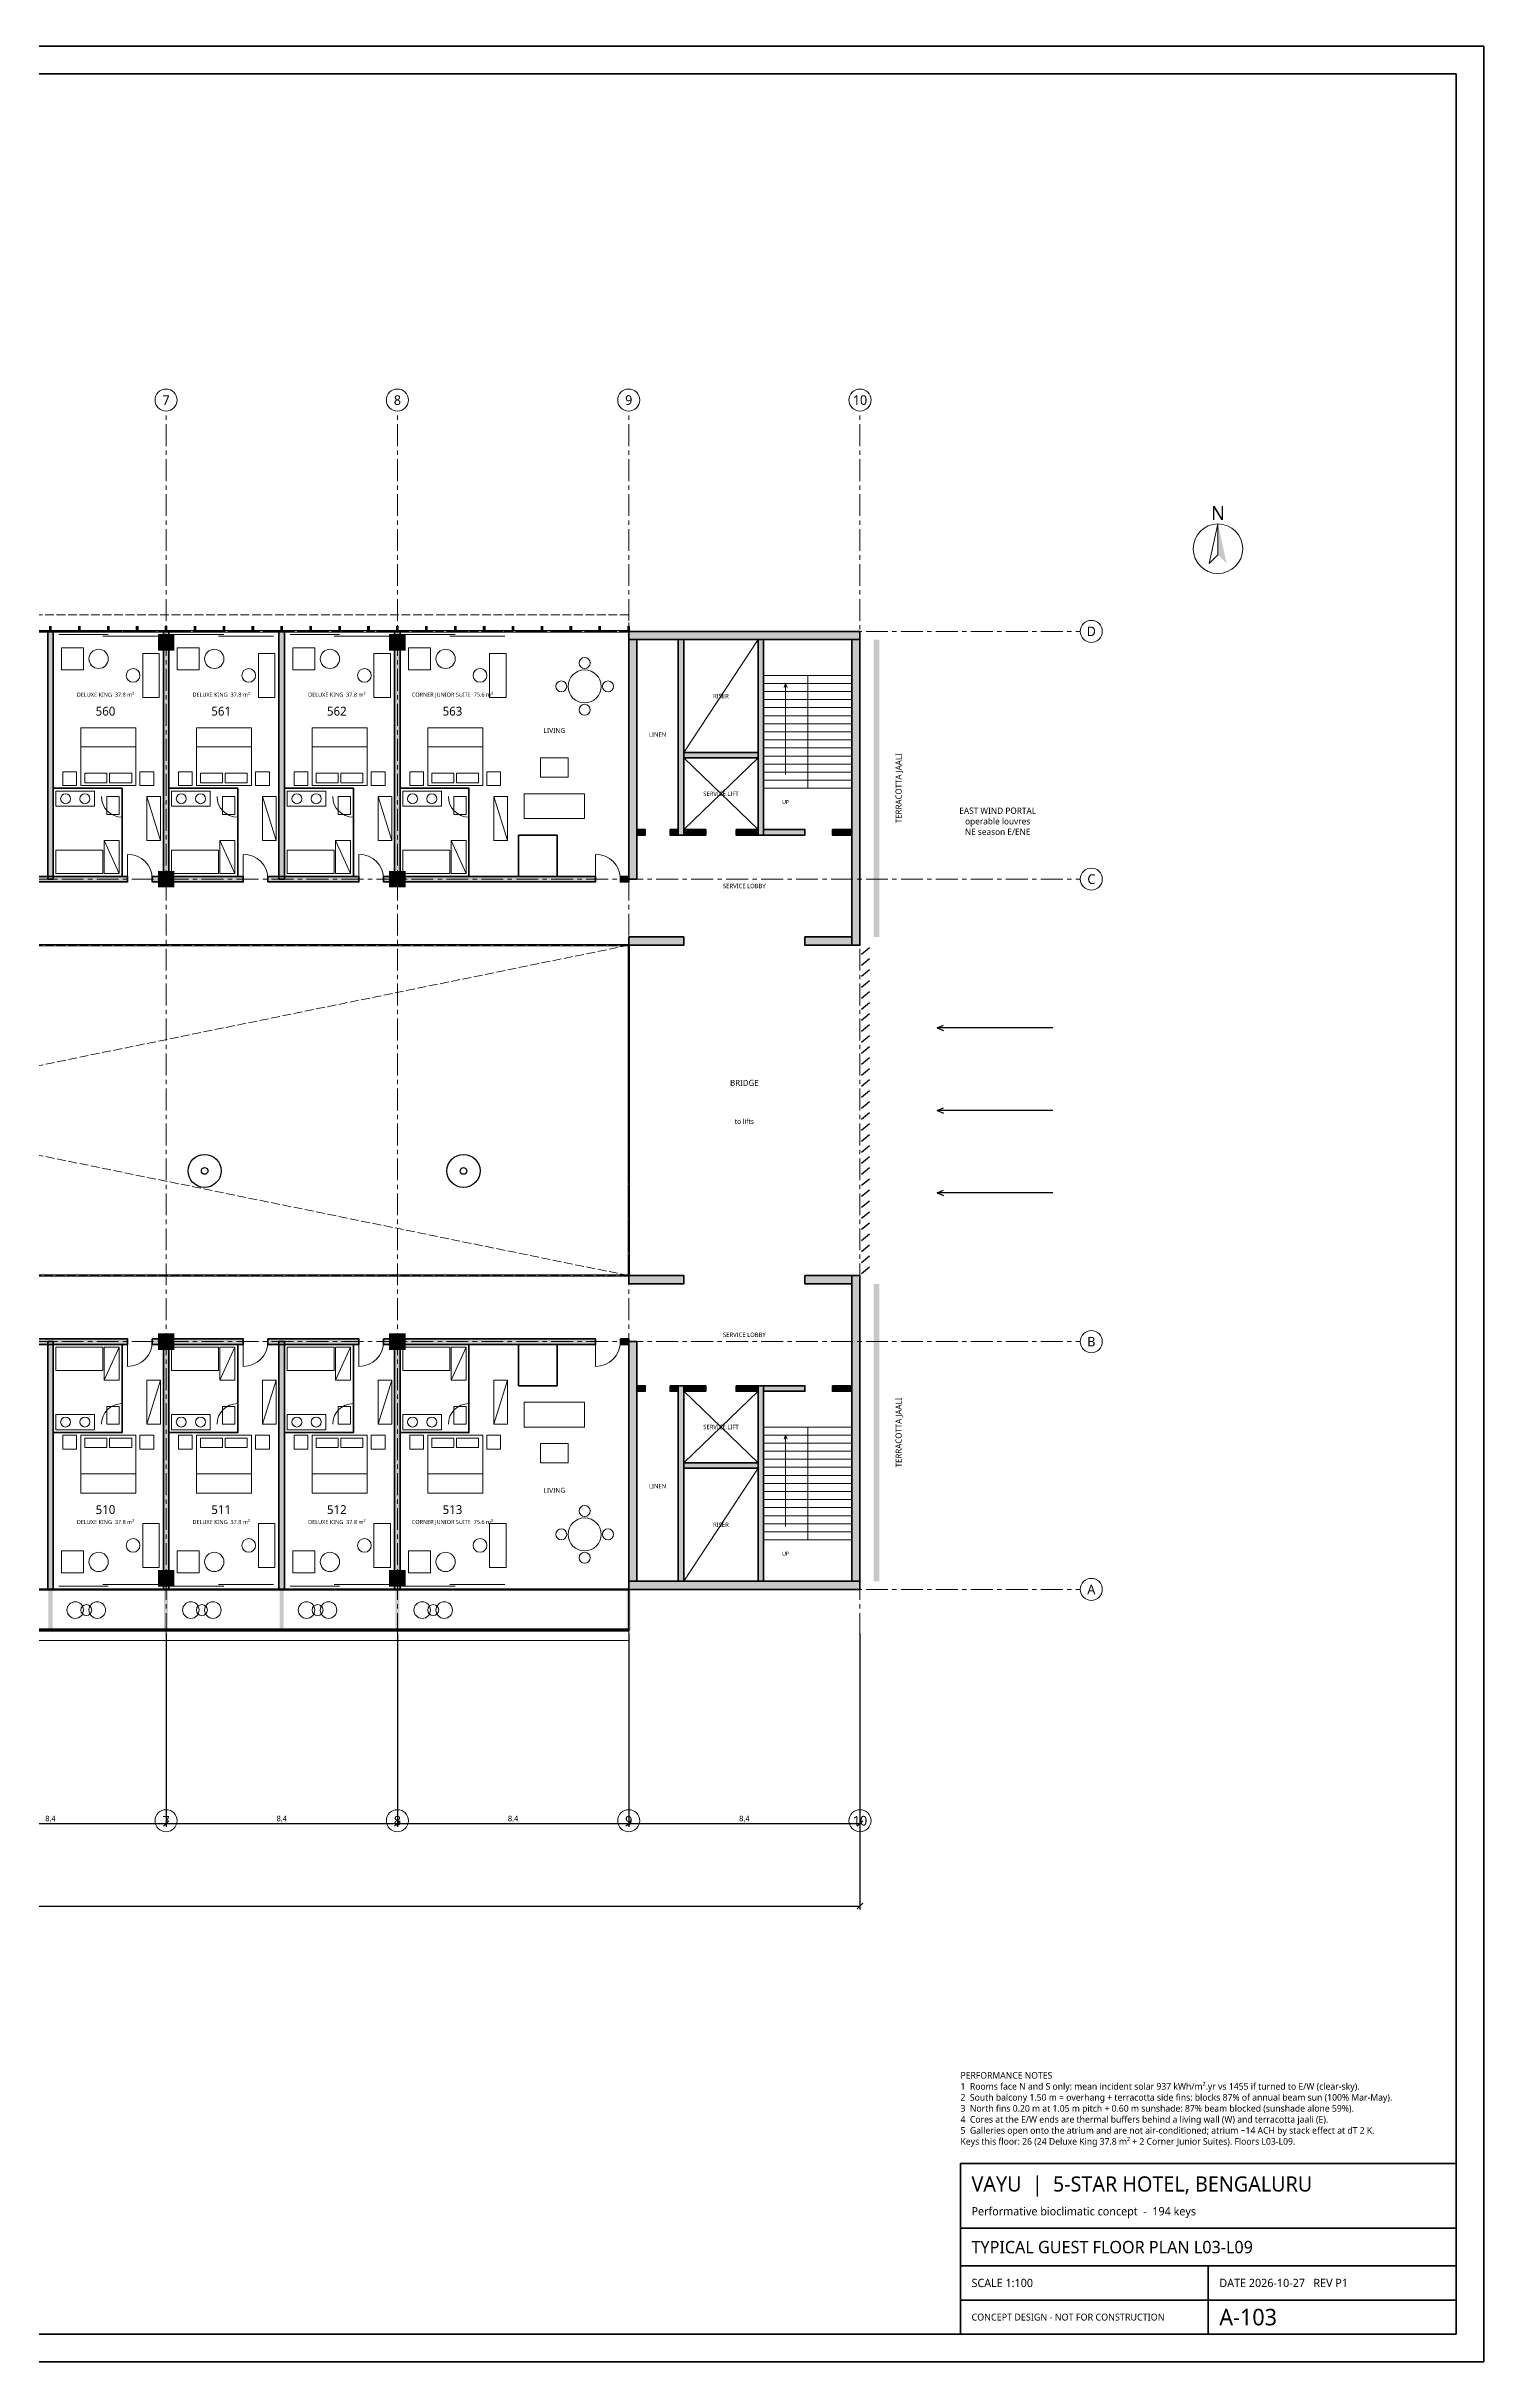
# Model space of a CAD drawing. Header units: metres. Extents: x 22 to 140, y 8 to 92.
# Drawn here: x 88.2 to 140.4, y 8 to 92 of the extents above; entities that cross this region are included whole.
import ezdxf
from ezdxf.enums import TextEntityAlignment as Align

# ---------------------------------------------------------------- set-up
doc = ezdxf.new("R2010")
doc.units = ezdxf.units.M
doc.header["$LTSCALE"] = 0.25
doc.linetypes.add('CENTER', pattern=[5.08, 3.175, -0.635, 0.635, -0.635])
doc.linetypes.add('DASHED', pattern=[1.524, 1.27, -0.254])
for name, color, linetype, lineweight in [('A-AIR', 5, 'Continuous', 30), ('A-ANNO', 7, 'Continuous', 18), ('A-COLS', 7, 'Continuous', 50), ('A-CORE', 7, 'Continuous', 70), ('A-DIMS', 7, 'Continuous', 13), ('A-DOOR', 7, 'Continuous', 18), ('A-FURN', 8, 'Continuous', 13), ('A-GLAZ', 4, 'Continuous', 18), ('A-GRID', 8, 'CENTER', 13), ('A-HATCH', 8, 'Continuous', 0), ('A-OVHD', 8, 'DASHED', 18), ('A-SHAD', 30, 'Continuous', 25), ('A-STAIR', 7, 'Continuous', 18), ('A-TTLB', 7, 'Continuous', 35), ('A-WALL', 7, 'Continuous', 50), ('L-PLNT', 3, 'Continuous', 13)]:
    doc.layers.add(name, color=color, linetype=linetype, lineweight=lineweight)
doc.styles.add('OpenSans', font='OpenSans-Regular.ttf')
doc.dimstyles.new('VAYU', dxfattribs={"dimtxt": 0.2, "dimasz": 0.12, "dimexe": 0.12, "dimexo": 0.1, "dimgap": 0.06, "dimtad": 1, "dimtsz": 0.1, "dimcen": 2.5, "dimazin": 3, "dimtfac": 1, "dimtmove": 0, "dimatfit": 3})

msp = doc.modelspace()

# ---------------------------------------------------------------- hatches: boundary and pattern name
at = {"layer": 'A-ANNO'}
msp.add_hatch(color=7, dxfattribs=at).paths.add_polyline_path([(130.8, 74.7), (131.115, 73.26), (130.8, 73.575)])
at = {"layer": 'A-COLS'}
for points in [[(92.3, 70.1), (92.9, 70.1), (92.9, 70.7), (92.3, 70.7)], [(100.7, 70.1), (101.3, 70.1), (101.3, 70.7), (100.7, 70.7)], [(92.3, 61.5), (92.9, 61.5), (92.9, 62.1), (92.3, 62.1)], [(100.7, 61.5), (101.3, 61.5), (101.3, 62.1), (100.7, 62.1)], [(92.3, 44.7), (92.9, 44.7), (92.9, 45.3), (92.3, 45.3)], [(100.7, 44.7), (101.3, 44.7), (101.3, 45.3), (100.7, 45.3)], [(92.3, 36.1), (92.9, 36.1), (92.9, 36.7), (92.3, 36.7)], [(100.7, 36.1), (101.3, 36.1), (101.3, 36.7), (100.7, 36.7)]]:
    msp.add_hatch(color=7, dxfattribs=at).paths.add_polyline_path(points)
at = {"layer": 'A-HATCH'}
for color, points in [(253, [(88.3, 61.8), (88.3, 70.8), (88.5, 70.8), (88.5, 61.8)]), (253, [(92.5, 61.8), (92.5, 70.8), (92.7, 70.8), (92.7, 61.8)]), (253, [(96.7, 61.8), (96.7, 70.8), (96.9, 70.8), (96.9, 61.8)]), (253, [(100.9, 61.8), (100.9, 70.8), (101.1, 70.8), (101.1, 61.8)]), (251, [(109.4, 70.8), (117.8, 70.8), (117.8, 70.5), (109.4, 70.5)]), (251, [(109.4, 61.8), (109.4, 70.5), (109.7, 70.5), (109.7, 61.8)]), (251, [(111.2, 63.4), (111.2, 70.5), (111.4, 70.5), (111.4, 63.4)]), (251, [(114.1, 63.4), (114.1, 70.5), (114.3, 70.5), (114.3, 63.4)]), (251, [(117.5, 59.4), (117.5, 70.5), (117.8, 70.5), (117.8, 59.4)]), (251, [(111.4, 66.4), (114.1, 66.4), (114.1, 66.2), (111.4, 66.2)]), (251, [(109.7, 63.6), (110, 63.6), (110, 63.4), (109.7, 63.4)]), (251, [(110.9, 63.6), (111.2, 63.6), (111.2, 63.4), (110.9, 63.4)]), (251, [(111.4, 63.6), (112.2, 63.6), (112.2, 63.4), (111.4, 63.4)]), (251, [(113.3, 63.6), (114.1, 63.6), (114.1, 63.4), (113.3, 63.4)]), (251, [(114.3, 63.6), (115.8, 63.6), (115.8, 63.4), (114.3, 63.4)]), (251, [(116.8, 63.6), (117.5, 63.6), (117.5, 63.4), (116.8, 63.4)]), (253, [(87.9, 61.9), (91.2, 61.9), (91.2, 61.7), (87.9, 61.7)]), (253, [(92.1, 61.9), (95.4, 61.9), (95.4, 61.7), (92.1, 61.7)]), (253, [(96.3, 61.9), (99.6, 61.9), (99.6, 61.7), (96.3, 61.7)]), (253, [(100.5, 61.9), (108.2, 61.9), (108.2, 61.7), (100.5, 61.7)]), (253, [(109.1, 61.9), (109.4, 61.9), (109.4, 61.7), (109.1, 61.7)]), (251, [(109.4, 59.7), (111.4, 59.7), (111.4, 59.4), (109.4, 59.4)]), (251, [(115.8, 59.7), (117.5, 59.7), (117.5, 59.4), (115.8, 59.4)]), (251, [(109.4, 47.4), (111.4, 47.4), (111.4, 47.1), (109.4, 47.1)]), (251, [(115.8, 47.4), (117.5, 47.4), (117.5, 47.1), (115.8, 47.1)]), (251, [(117.5, 36.3), (117.5, 47.4), (117.8, 47.4), (117.8, 36.3)]), (253, [(87.9, 45.1), (91.2, 45.1), (91.2, 44.9), (87.9, 44.9)]), (253, [(88.3, 36), (88.3, 45), (88.5, 45), (88.5, 36)]), (253, [(92.1, 45.1), (95.4, 45.1), (95.4, 44.9), (92.1, 44.9)]), (253, [(92.5, 36), (92.5, 45), (92.7, 45), (92.7, 36)]), (253, [(96.3, 45.1), (99.6, 45.1), (99.6, 44.9), (96.3, 44.9)]), (253, [(96.7, 36), (96.7, 45), (96.9, 45), (96.9, 36)]), (253, [(100.5, 45.1), (108.2, 45.1), (108.2, 44.9), (100.5, 44.9)]), (253, [(100.9, 36), (100.9, 45), (101.1, 45), (101.1, 36)]), (253, [(109.1, 45.1), (109.4, 45.1), (109.4, 44.9), (109.1, 44.9)]), (251, [(109.4, 36.3), (109.4, 45), (109.7, 45), (109.7, 36.3)]), (251, [(109.7, 43.4), (110, 43.4), (110, 43.2), (109.7, 43.2)]), (251, [(110.9, 43.4), (111.2, 43.4), (111.2, 43.2), (110.9, 43.2)]), (251, [(111.2, 36.3), (111.2, 43.4), (111.4, 43.4), (111.4, 36.3)]), (251, [(111.4, 43.4), (112.2, 43.4), (112.2, 43.2), (111.4, 43.2)]), (251, [(113.3, 43.4), (114.1, 43.4), (114.1, 43.2), (113.3, 43.2)]), (251, [(114.1, 36.3), (114.1, 43.4), (114.3, 43.4), (114.3, 36.3)]), (251, [(114.3, 43.4), (115.8, 43.4), (115.8, 43.2), (114.3, 43.2)]), (251, [(116.8, 43.4), (117.5, 43.4), (117.5, 43.2), (116.8, 43.2)]), (251, [(111.4, 40.6), (114.1, 40.6), (114.1, 40.4), (111.4, 40.4)]), (251, [(109.4, 36.3), (117.8, 36.3), (117.8, 36), (109.4, 36)])]:
    msp.add_hatch(color=color, dxfattribs=at).paths.add_polyline_path(points)
at = {"layer": 'A-SHAD'}
for points in [[(88.35, 70.8), (88.45, 70.8), (88.45, 71), (88.35, 71)], [(89.4, 70.8), (89.5, 70.8), (89.5, 71), (89.4, 71)], [(90.45, 70.8), (90.55, 70.8), (90.55, 71), (90.45, 71)], [(91.5, 70.8), (91.6, 70.8), (91.6, 71), (91.5, 71)], [(92.55, 70.8), (92.65, 70.8), (92.65, 71), (92.55, 71)], [(93.6, 70.8), (93.7, 70.8), (93.7, 71), (93.6, 71)], [(94.65, 70.8), (94.75, 70.8), (94.75, 71), (94.65, 71)], [(95.7, 70.8), (95.8, 70.8), (95.8, 71), (95.7, 71)], [(96.75, 70.8), (96.85, 70.8), (96.85, 71), (96.75, 71)], [(97.8, 70.8), (97.9, 70.8), (97.9, 71), (97.8, 71)], [(98.85, 70.8), (98.95, 70.8), (98.95, 71), (98.85, 71)], [(99.9, 70.8), (100, 70.8), (100, 71), (99.9, 71)], [(100.95, 70.8), (101.05, 70.8), (101.05, 71), (100.95, 71)], [(102, 70.8), (102.1, 70.8), (102.1, 71), (102, 71)], [(103.05, 70.8), (103.15, 70.8), (103.15, 71), (103.05, 71)], [(104.1, 70.8), (104.2, 70.8), (104.2, 71), (104.1, 71)], [(105.15, 70.8), (105.25, 70.8), (105.25, 71), (105.15, 71)], [(106.2, 70.8), (106.3, 70.8), (106.3, 71), (106.2, 71)], [(107.25, 70.8), (107.35, 70.8), (107.35, 71), (107.25, 71)], [(108.3, 70.8), (108.4, 70.8), (108.4, 71), (108.3, 71)], [(109.35, 70.8), (109.45, 70.8), (109.45, 71), (109.35, 71)], [(118.3, 59.7), (118.5, 59.7), (118.5, 70.5), (118.3, 70.5)], [(118.3, 36.3), (118.5, 36.3), (118.5, 47.1), (118.3, 47.1)], [(88.325, 34.5), (88.475, 34.5), (88.475, 35.95), (88.325, 35.95)], [(92.525, 34.5), (92.675, 34.5), (92.675, 35.95), (92.525, 35.95)], [(96.725, 34.5), (96.875, 34.5), (96.875, 35.95), (96.725, 35.95)], [(100.925, 34.5), (101.075, 34.5), (101.075, 35.95), (100.925, 35.95)], [(109.325, 34.5), (109.475, 34.5), (109.475, 35.95), (109.325, 35.95)]]:
    msp.add_hatch(color=30, dxfattribs=at).paths.add_polyline_path(points)

# ---------------------------------------------------------------- linework, layer by layer
at = {"layer": 'A-AIR'}
for p, q in [((120.6, 56.4), (120.83, 56.497)), ((124.8, 56.4), (120.6, 56.4)), ((120.6, 56.4), (120.83, 56.303)), ((120.6, 53.4), (120.83, 53.497)), ((124.8, 53.4), (120.6, 53.4)), ((120.6, 53.4), (120.83, 53.303)), ((120.6, 50.4), (120.83, 50.497)), ((124.8, 50.4), (120.6, 50.4)), ((120.6, 50.4), (120.83, 50.303))]:
    msp.add_line(p, q, dxfattribs=at)
for centre, radius in [((94, 51.2), 0.6), ((94, 51.2), 0.12), ((103.4, 51.2), 0.6), ((103.4, 51.2), 0.12)]:
    msp.add_circle(centre, radius, dxfattribs=at)
at = {"layer": 'A-ANNO'}
msp.add_lwpolyline([(130.8, 74.7), (130.485, 73.26), (130.8, 73.575)], close=True, dxfattribs=at)
for centre, radius in [((92.6, 79.2), 0.4), ((101, 79.2), 0.4), ((109.4, 79.2), 0.4), ((117.8, 79.2), 0.4), ((130.8, 73.8), 0.9), ((126.2, 70.8), 0.4), ((126.2, 61.8), 0.4), ((126.2, 45), 0.4), ((126.2, 36), 0.4), ((92.6, 27.6), 0.4), ((101, 27.6), 0.4), ((109.4, 27.6), 0.4), ((117.8, 27.6), 0.4)]:
    msp.add_circle(centre, radius, dxfattribs=at)
at = {"layer": 'A-CORE'}
for points in [[(109.4, 70.8), (117.8, 70.8), (117.8, 70.5), (109.4, 70.5)], [(109.4, 61.8), (109.4, 70.5), (109.7, 70.5), (109.7, 61.8)], [(111.2, 63.4), (111.2, 70.5), (111.4, 70.5), (111.4, 63.4)], [(114.1, 63.4), (114.1, 70.5), (114.3, 70.5), (114.3, 63.4)], [(117.5, 59.4), (117.5, 70.5), (117.8, 70.5), (117.8, 59.4)], [(111.4, 66.4), (114.1, 66.4), (114.1, 66.2), (111.4, 66.2)], [(109.7, 63.6), (110, 63.6), (110, 63.4), (109.7, 63.4)], [(110.9, 63.6), (111.2, 63.6), (111.2, 63.4), (110.9, 63.4)], [(111.4, 63.6), (112.2, 63.6), (112.2, 63.4), (111.4, 63.4)], [(113.3, 63.6), (114.1, 63.6), (114.1, 63.4), (113.3, 63.4)], [(114.3, 63.6), (115.8, 63.6), (115.8, 63.4), (114.3, 63.4)], [(116.8, 63.6), (117.5, 63.6), (117.5, 63.4), (116.8, 63.4)], [(109.4, 59.7), (111.4, 59.7), (111.4, 59.4), (109.4, 59.4)], [(115.8, 59.7), (117.5, 59.7), (117.5, 59.4), (115.8, 59.4)], [(109.4, 47.4), (111.4, 47.4), (111.4, 47.1), (109.4, 47.1)], [(115.8, 47.4), (117.5, 47.4), (117.5, 47.1), (115.8, 47.1)], [(117.5, 36.3), (117.5, 47.4), (117.8, 47.4), (117.8, 36.3)], [(109.4, 36.3), (109.4, 45), (109.7, 45), (109.7, 36.3)], [(109.7, 43.4), (110, 43.4), (110, 43.2), (109.7, 43.2)], [(110.9, 43.4), (111.2, 43.4), (111.2, 43.2), (110.9, 43.2)], [(111.2, 36.3), (111.2, 43.4), (111.4, 43.4), (111.4, 36.3)], [(111.4, 43.4), (112.2, 43.4), (112.2, 43.2), (111.4, 43.2)], [(113.3, 43.4), (114.1, 43.4), (114.1, 43.2), (113.3, 43.2)], [(114.1, 36.3), (114.1, 43.4), (114.3, 43.4), (114.3, 36.3)], [(114.3, 43.4), (115.8, 43.4), (115.8, 43.2), (114.3, 43.2)], [(116.8, 43.4), (117.5, 43.4), (117.5, 43.2), (116.8, 43.2)], [(111.4, 40.6), (114.1, 40.6), (114.1, 40.4), (111.4, 40.4)], [(109.4, 36.3), (117.8, 36.3), (117.8, 36), (109.4, 36)]]:
    msp.add_lwpolyline(points, close=True, dxfattribs=at)
at = {"layer": 'A-DOOR'}
for p, q in [((91, 64.8), (91, 64.05)), ((95.2, 64.8), (95.2, 64.05)), ((99.4, 64.8), (99.4, 64.05)), ((103.6, 64.8), (103.6, 64.05)), ((91.2, 61.8), (91.2, 62.7)), ((95.4, 61.8), (95.4, 62.7)), ((99.6, 61.8), (99.6, 62.7)), ((108.2, 61.8), (108.2, 62.7)), ((91.2, 45), (91.2, 44.1)), ((95.4, 45), (95.4, 44.1)), ((99.6, 45), (99.6, 44.1)), ((108.2, 45), (108.2, 44.1)), ((91, 42), (91, 42.75)), ((95.2, 42), (95.2, 42.75)), ((99.4, 42), (99.4, 42.75)), ((103.6, 42), (103.6, 42.75))]:
    msp.add_line(p, q, dxfattribs=at)
for centre, radius, start, end in [((91, 64.8), 0.75, 180, 270), ((95.2, 64.8), 0.75, 180, 270), ((99.4, 64.8), 0.75, 180, 270), ((103.6, 64.8), 0.75, 180, 270), ((91.2, 61.8), 0.9, 0, 90), ((95.4, 61.8), 0.9, 0, 90), ((99.6, 61.8), 0.9, 0, 90), ((108.2, 61.8), 0.9, 0, 90), ((91.2, 45), 0.9, 270, 360), ((95.4, 45), 0.9, 270, 360), ((99.6, 45), 0.9, 270, 360), ((108.2, 45), 0.9, 270, 360), ((91, 42), 0.75, 90, 180), ((95.2, 42), 0.75, 90, 180), ((99.4, 42), 0.75, 90, 180), ((103.6, 42), 0.75, 90, 180)]:
    msp.add_arc(centre, radius, start, end, dxfattribs=at)
at = {"layer": 'A-FURN'}
for p, q in [((89.5, 66.6), (91.5, 66.6)), ((93.7, 66.6), (95.7, 66.6)), ((97.9, 66.6), (99.9, 66.6)), ((102.1, 66.6), (104.1, 66.6)), ((91.9, 64.8), (92.4, 63.2)), ((96.1, 64.8), (96.6, 63.2)), ((100.3, 64.8), (100.8, 63.2)), ((104.5, 64.8), (105, 63.2)), ((90.35, 63.2), (90.9, 62)), ((94.55, 63.2), (95.1, 62)), ((98.75, 63.2), (99.3, 62)), ((102.95, 63.2), (103.5, 62)), ((90.35, 43.6), (90.9, 44.8)), ((94.55, 43.6), (95.1, 44.8)), ((98.75, 43.6), (99.3, 44.8)), ((102.95, 43.6), (103.5, 44.8)), ((91.9, 42), (92.4, 43.6)), ((96.1, 42), (96.6, 43.6)), ((100.3, 42), (100.8, 43.6)), ((104.5, 42), (105, 43.6)), ((89.5, 40.2), (91.5, 40.2)), ((93.7, 40.2), (95.7, 40.2)), ((97.9, 40.2), (99.9, 40.2)), ((102.1, 40.2), (104.1, 40.2))]:
    msp.add_line(p, q, dxfattribs=at)
for points in [[(88.8, 70.2), (89.6, 70.2), (89.6, 69.4), (88.8, 69.4)], [(91.75, 70), (92.35, 70), (92.35, 68.4), (91.75, 68.4)], [(93, 70.2), (93.8, 70.2), (93.8, 69.4), (93, 69.4)], [(95.95, 70), (96.55, 70), (96.55, 68.4), (95.95, 68.4)], [(97.2, 70.2), (98, 70.2), (98, 69.4), (97.2, 69.4)], [(100.15, 70), (100.75, 70), (100.75, 68.4), (100.15, 68.4)], [(101.4, 70.2), (102.2, 70.2), (102.2, 69.4), (101.4, 69.4)], [(104.35, 70), (104.95, 70), (104.95, 68.4), (104.35, 68.4)], [(89.5, 67.3), (91.5, 67.3), (91.5, 65.2), (89.5, 65.2)], [(93.7, 67.3), (95.7, 67.3), (95.7, 65.2), (93.7, 65.2)], [(97.9, 67.3), (99.9, 67.3), (99.9, 65.2), (97.9, 65.2)], [(102.1, 67.3), (104.1, 67.3), (104.1, 65.2), (102.1, 65.2)], [(88.85, 65.7), (89.35, 65.7), (89.35, 65.2), (88.85, 65.2)], [(89.65, 65.65), (90.45, 65.65), (90.45, 65.3), (89.65, 65.3)], [(90.55, 65.65), (91.35, 65.65), (91.35, 65.3), (90.55, 65.3)], [(91.65, 65.7), (92.15, 65.7), (92.15, 65.2), (91.65, 65.2)], [(93.05, 65.7), (93.55, 65.7), (93.55, 65.2), (93.05, 65.2)], [(93.85, 65.65), (94.65, 65.65), (94.65, 65.3), (93.85, 65.3)], [(94.75, 65.65), (95.55, 65.65), (95.55, 65.3), (94.75, 65.3)], [(95.85, 65.7), (96.35, 65.7), (96.35, 65.2), (95.85, 65.2)], [(97.25, 65.7), (97.75, 65.7), (97.75, 65.2), (97.25, 65.2)], [(98.05, 65.65), (98.85, 65.65), (98.85, 65.3), (98.05, 65.3)], [(98.95, 65.65), (99.75, 65.65), (99.75, 65.3), (98.95, 65.3)], [(100.05, 65.7), (100.55, 65.7), (100.55, 65.2), (100.05, 65.2)], [(101.45, 65.7), (101.95, 65.7), (101.95, 65.2), (101.45, 65.2)], [(102.25, 65.65), (103.05, 65.65), (103.05, 65.3), (102.25, 65.3)], [(103.15, 65.65), (103.95, 65.65), (103.95, 65.3), (103.15, 65.3)], [(104.25, 65.7), (104.75, 65.7), (104.75, 65.2), (104.25, 65.2)], [(106.2, 66.2), (107.2, 66.2), (107.2, 65.5), (106.2, 65.5)], [(88.6, 65), (90, 65), (90, 64.45), (88.6, 64.45)], [(90.45, 64.8), (90.9, 64.8), (90.9, 64.15), (90.45, 64.15)], [(91.9, 64.8), (92.4, 64.8), (92.4, 63.2), (91.9, 63.2)], [(92.8, 65), (94.2, 65), (94.2, 64.45), (92.8, 64.45)], [(94.65, 64.8), (95.1, 64.8), (95.1, 64.15), (94.65, 64.15)], [(96.1, 64.8), (96.6, 64.8), (96.6, 63.2), (96.1, 63.2)], [(97, 65), (98.4, 65), (98.4, 64.45), (97, 64.45)], [(98.85, 64.8), (99.3, 64.8), (99.3, 64.15), (98.85, 64.15)], [(100.3, 64.8), (100.8, 64.8), (100.8, 63.2), (100.3, 63.2)], [(101.2, 65), (102.6, 65), (102.6, 64.45), (101.2, 64.45)], [(103.05, 64.8), (103.5, 64.8), (103.5, 64.15), (103.05, 64.15)], [(104.5, 64.8), (105, 64.8), (105, 63.2), (104.5, 63.2)], [(105.6, 64.9), (107.8, 64.9), (107.8, 64), (105.6, 64)], [(90.35, 63.2), (90.9, 63.2), (90.9, 62), (90.35, 62)], [(94.55, 63.2), (95.1, 63.2), (95.1, 62), (94.55, 62)], [(98.75, 63.2), (99.3, 63.2), (99.3, 62), (98.75, 62)], [(102.95, 63.2), (103.5, 63.2), (103.5, 62), (102.95, 62)], [(88.6, 62.85), (90.3, 62.85), (90.3, 62), (88.6, 62)], [(92.8, 62.85), (94.5, 62.85), (94.5, 62), (92.8, 62)], [(97, 62.85), (98.7, 62.85), (98.7, 62), (97, 62)], [(101.2, 62.85), (102.9, 62.85), (102.9, 62), (101.2, 62)], [(88.6, 43.95), (90.3, 43.95), (90.3, 44.8), (88.6, 44.8)], [(90.35, 43.6), (90.9, 43.6), (90.9, 44.8), (90.35, 44.8)], [(92.8, 43.95), (94.5, 43.95), (94.5, 44.8), (92.8, 44.8)], [(94.55, 43.6), (95.1, 43.6), (95.1, 44.8), (94.55, 44.8)], [(97, 43.95), (98.7, 43.95), (98.7, 44.8), (97, 44.8)], [(98.75, 43.6), (99.3, 43.6), (99.3, 44.8), (98.75, 44.8)], [(101.2, 43.95), (102.9, 43.95), (102.9, 44.8), (101.2, 44.8)], [(102.95, 43.6), (103.5, 43.6), (103.5, 44.8), (102.95, 44.8)], [(91.9, 42), (92.4, 42), (92.4, 43.6), (91.9, 43.6)], [(96.1, 42), (96.6, 42), (96.6, 43.6), (96.1, 43.6)], [(100.3, 42), (100.8, 42), (100.8, 43.6), (100.3, 43.6)], [(104.5, 42), (105, 42), (105, 43.6), (104.5, 43.6)], [(88.6, 41.8), (90, 41.8), (90, 42.35), (88.6, 42.35)], [(90.45, 42), (90.9, 42), (90.9, 42.65), (90.45, 42.65)], [(92.8, 41.8), (94.2, 41.8), (94.2, 42.35), (92.8, 42.35)], [(94.65, 42), (95.1, 42), (95.1, 42.65), (94.65, 42.65)], [(97, 41.8), (98.4, 41.8), (98.4, 42.35), (97, 42.35)], [(98.85, 42), (99.3, 42), (99.3, 42.65), (98.85, 42.65)], [(101.2, 41.8), (102.6, 41.8), (102.6, 42.35), (101.2, 42.35)], [(103.05, 42), (103.5, 42), (103.5, 42.65), (103.05, 42.65)], [(105.6, 41.9), (107.8, 41.9), (107.8, 42.8), (105.6, 42.8)], [(88.85, 41.1), (89.35, 41.1), (89.35, 41.6), (88.85, 41.6)], [(89.5, 39.5), (91.5, 39.5), (91.5, 41.6), (89.5, 41.6)], [(89.65, 41.15), (90.45, 41.15), (90.45, 41.5), (89.65, 41.5)], [(90.55, 41.15), (91.35, 41.15), (91.35, 41.5), (90.55, 41.5)], [(91.65, 41.1), (92.15, 41.1), (92.15, 41.6), (91.65, 41.6)], [(93.05, 41.1), (93.55, 41.1), (93.55, 41.6), (93.05, 41.6)], [(93.7, 39.5), (95.7, 39.5), (95.7, 41.6), (93.7, 41.6)], [(93.85, 41.15), (94.65, 41.15), (94.65, 41.5), (93.85, 41.5)], [(94.75, 41.15), (95.55, 41.15), (95.55, 41.5), (94.75, 41.5)], [(95.85, 41.1), (96.35, 41.1), (96.35, 41.6), (95.85, 41.6)], [(97.25, 41.1), (97.75, 41.1), (97.75, 41.6), (97.25, 41.6)], [(97.9, 39.5), (99.9, 39.5), (99.9, 41.6), (97.9, 41.6)], [(98.05, 41.15), (98.85, 41.15), (98.85, 41.5), (98.05, 41.5)], [(98.95, 41.15), (99.75, 41.15), (99.75, 41.5), (98.95, 41.5)], [(100.05, 41.1), (100.55, 41.1), (100.55, 41.6), (100.05, 41.6)], [(101.45, 41.1), (101.95, 41.1), (101.95, 41.6), (101.45, 41.6)], [(102.1, 39.5), (104.1, 39.5), (104.1, 41.6), (102.1, 41.6)], [(102.25, 41.15), (103.05, 41.15), (103.05, 41.5), (102.25, 41.5)], [(103.15, 41.15), (103.95, 41.15), (103.95, 41.5), (103.15, 41.5)], [(104.25, 41.1), (104.75, 41.1), (104.75, 41.6), (104.25, 41.6)], [(106.2, 40.6), (107.2, 40.6), (107.2, 41.3), (106.2, 41.3)], [(91.75, 36.8), (92.35, 36.8), (92.35, 38.4), (91.75, 38.4)], [(95.95, 36.8), (96.55, 36.8), (96.55, 38.4), (95.95, 38.4)], [(100.15, 36.8), (100.75, 36.8), (100.75, 38.4), (100.15, 38.4)], [(104.35, 36.8), (104.95, 36.8), (104.95, 38.4), (104.35, 38.4)], [(88.8, 36.6), (89.6, 36.6), (89.6, 37.4), (88.8, 37.4)], [(93, 36.6), (93.8, 36.6), (93.8, 37.4), (93, 37.4)], [(97.2, 36.6), (98, 36.6), (98, 37.4), (97.2, 37.4)], [(101.4, 36.6), (102.2, 36.6), (102.2, 37.4), (101.4, 37.4)]]:
    msp.add_lwpolyline(points, close=True, dxfattribs=at)
for centre, radius in [((90.15, 69.8), 0.35), ((94.35, 69.8), 0.35), ((98.55, 69.8), 0.35), ((102.75, 69.8), 0.35), ((107.8, 69.65), 0.2), ((91.4, 69.2), 0.25), ((95.6, 69.2), 0.25), ((99.8, 69.2), 0.25), ((104, 69.2), 0.25), ((106.95, 68.8), 0.2), ((107.8, 68.8), 0.6), ((108.65, 68.8), 0.2), ((107.8, 67.95), 0.2), ((88.95, 64.72), 0.18), ((89.65, 64.72), 0.18), ((93.15, 64.72), 0.18), ((93.85, 64.72), 0.18), ((97.35, 64.72), 0.18), ((98.05, 64.72), 0.18), ((101.55, 64.72), 0.18), ((102.25, 64.72), 0.18), ((88.95, 42.08), 0.18), ((89.65, 42.08), 0.18), ((93.15, 42.08), 0.18), ((93.85, 42.08), 0.18), ((97.35, 42.08), 0.18), ((98.05, 42.08), 0.18), ((101.55, 42.08), 0.18), ((102.25, 42.08), 0.18), ((107.8, 38.85), 0.2), ((91.4, 37.6), 0.25), ((95.6, 37.6), 0.25), ((99.8, 37.6), 0.25), ((104, 37.6), 0.25), ((106.95, 38), 0.2), ((107.8, 38), 0.6), ((108.65, 38), 0.2), ((90.15, 37), 0.35), ((94.35, 37), 0.35), ((98.55, 37), 0.35), ((102.75, 37), 0.35), ((107.8, 37.15), 0.2), ((89.3, 35.25), 0.3), ((89.7, 35.25), 0.2), ((90.1, 35.25), 0.3), ((93.5, 35.25), 0.3), ((93.9, 35.25), 0.2), ((94.3, 35.25), 0.3), ((97.7, 35.25), 0.3), ((98.1, 35.25), 0.2), ((98.5, 35.25), 0.3), ((101.9, 35.25), 0.3), ((102.3, 35.25), 0.2), ((102.7, 35.25), 0.3)]:
    msp.add_circle(centre, radius, dxfattribs=at)
at = {"layer": 'A-GLAZ'}
for p, q in [((88.7, 70.68), (90.5, 70.68)), ((92.9, 70.68), (94.7, 70.68)), ((97.1, 70.68), (98.9, 70.68)), ((101.3, 70.68), (103.1, 70.68)), ((90.3, 70.62), (92.3, 70.62)), ((94.5, 70.62), (96.5, 70.62)), ((98.7, 70.62), (100.7, 70.62)), ((102.9, 70.62), (104.9, 70.62)), ((90.3, 36.18), (92.3, 36.18)), ((94.5, 36.18), (96.5, 36.18)), ((98.7, 36.18), (100.7, 36.18)), ((102.9, 36.18), (104.9, 36.18)), ((88.7, 36.12), (90.5, 36.12)), ((92.9, 36.12), (94.7, 36.12)), ((97.1, 36.12), (98.9, 36.12)), ((101.3, 36.12), (103.1, 36.12)), ((50.6, 34.55), (109.4, 34.55))]:
    msp.add_line(p, q, dxfattribs=at)
for points in [[(50.6, 70.825), (109.4, 70.825), (109.4, 70.775), (50.6, 70.775)], [(50.6, 59.425), (109.4, 59.425), (109.4, 59.375), (50.6, 59.375)], [(109.375, 47.4), (109.375, 59.4), (109.425, 59.4), (109.425, 47.4)], [(50.6, 47.425), (109.4, 47.425), (109.4, 47.375), (50.6, 47.375)], [(50.6, 36.025), (109.4, 36.025), (109.4, 35.975), (50.6, 35.975)], [(50.6, 34.575), (109.4, 34.575), (109.4, 34.525), (50.6, 34.525)]]:
    msp.add_lwpolyline(points, close=True, dxfattribs=at)
at = {"layer": 'A-GRID'}
for p, q in [((92.6, 28), (92.6, 78.8)), ((101, 28), (101, 78.8)), ((109.4, 28), (109.4, 78.8)), ((117.8, 28), (117.8, 78.8)), ((34.2, 70.8), (125.8, 70.8)), ((34.2, 61.8), (125.8, 61.8)), ((34.2, 45), (125.8, 45)), ((34.2, 36), (125.8, 36))]:
    msp.add_line(p, q, dxfattribs=at)
at = {"layer": 'A-OVHD'}
for p, q in [((50.6, 47.4), (109.4, 59.4)), ((50.6, 59.4), (109.4, 47.4))]:
    msp.add_line(p, q, dxfattribs=at)
for points in [[(50.6, 70.8), (109.4, 70.8), (109.4, 71.4), (50.6, 71.4)], [(50.6, 47.4), (109.4, 47.4), (109.4, 59.4), (50.6, 59.4)]]:
    msp.add_lwpolyline(points, close=True, dxfattribs=at)
at = {"layer": 'A-SHAD'}
for p, q in [((117.85, 59.08), (118.15, 59.32)), ((117.85, 58.68), (118.15, 58.92)), ((117.85, 58.28), (118.15, 58.52)), ((117.85, 57.88), (118.15, 58.12)), ((117.85, 57.48), (118.15, 57.72)), ((117.85, 57.08), (118.15, 57.32)), ((117.85, 56.68), (118.15, 56.92)), ((117.85, 56.28), (118.15, 56.52)), ((117.85, 55.88), (118.15, 56.12)), ((117.85, 55.48), (118.15, 55.72)), ((117.85, 55.08), (118.15, 55.32)), ((117.85, 54.68), (118.15, 54.92)), ((117.85, 54.28), (118.15, 54.52)), ((117.85, 53.88), (118.15, 54.12)), ((117.85, 53.48), (118.15, 53.72)), ((117.85, 53.08), (118.15, 53.32)), ((117.85, 52.68), (118.15, 52.92)), ((117.85, 52.28), (118.15, 52.52)), ((117.85, 51.88), (118.15, 52.12)), ((117.85, 51.48), (118.15, 51.72)), ((117.85, 51.08), (118.15, 51.32)), ((117.85, 50.68), (118.15, 50.92)), ((117.85, 50.28), (118.15, 50.52)), ((117.85, 49.88), (118.15, 50.12)), ((117.85, 49.48), (118.15, 49.72)), ((117.85, 49.08), (118.15, 49.32)), ((117.85, 48.68), (118.15, 48.92)), ((117.85, 48.28), (118.15, 48.52)), ((117.85, 47.88), (118.15, 48.12)), ((117.85, 47.48), (118.15, 47.72))]:
    msp.add_line(p, q, dxfattribs=at)
at = {"layer": 'A-STAIR'}
for p, q in [((111.4, 66.4), (114.1, 70.5)), ((114.3, 69.2), (117.5, 69.2)), ((115.9, 65.1), (115.9, 69.2)), ((114.3, 68.907), (117.5, 68.907)), ((114.3, 68.614), (117.5, 68.614)), ((114.3, 68.321), (117.5, 68.321)), ((115.1, 68.9), (115.042, 68.762)), ((115.1, 65.6), (115.1, 68.9)), ((115.1, 68.9), (115.158, 68.762)), ((114.3, 68.029), (117.5, 68.029)), ((114.3, 67.736), (117.5, 67.736)), ((114.3, 67.443), (117.5, 67.443)), ((114.3, 67.15), (117.5, 67.15)), ((114.3, 66.857), (117.5, 66.857)), ((114.3, 66.564), (117.5, 66.564)), ((111.4, 63.6), (114.1, 66.2)), ((111.4, 66.2), (114.1, 63.6)), ((114.3, 66.271), (117.5, 66.271)), ((114.3, 65.979), (117.5, 65.979)), ((114.3, 65.686), (117.5, 65.686)), ((114.3, 65.393), (117.5, 65.393)), ((114.3, 65.1), (117.5, 65.1)), ((111.4, 40.6), (114.1, 43.2)), ((111.4, 43.2), (114.1, 40.6)), ((114.3, 41.9), (117.5, 41.9)), ((114.3, 41.607), (117.5, 41.607)), ((114.3, 41.314), (117.5, 41.314)), ((115.1, 41.6), (115.042, 41.462)), ((115.1, 38.3), (115.1, 41.6)), ((115.1, 41.6), (115.158, 41.462)), ((115.9, 37.8), (115.9, 41.9)), ((111.4, 36.3), (114.1, 40.4)), ((114.3, 41.021), (117.5, 41.021)), ((114.3, 40.729), (117.5, 40.729)), ((114.3, 40.436), (117.5, 40.436)), ((114.3, 40.143), (117.5, 40.143)), ((114.3, 39.85), (117.5, 39.85)), ((114.3, 39.557), (117.5, 39.557)), ((114.3, 39.264), (117.5, 39.264)), ((114.3, 38.971), (117.5, 38.971)), ((114.3, 38.679), (117.5, 38.679)), ((114.3, 38.386), (117.5, 38.386)), ((114.3, 38.093), (117.5, 38.093)), ((114.3, 37.8), (117.5, 37.8))]:
    msp.add_line(p, q, dxfattribs=at)
at = {"layer": 'A-TTLB'}
for p, q in [((121.45, 12.794), (139.45, 12.794)), ((121.45, 11.43), (139.45, 11.43)), ((130.45, 8.95), (130.45, 11.43)), ((121.45, 10.19), (139.45, 10.19))]:
    msp.add_line(p, q, dxfattribs=at)
for points in [[(21.55, 7.95), (140.45, 7.95), (140.45, 92.05), (21.55, 92.05)], [(22.55, 8.95), (139.45, 8.95), (139.45, 91.05), (22.55, 91.05)], [(121.45, 8.95), (139.45, 8.95), (139.45, 15.15), (121.45, 15.15)]]:
    msp.add_lwpolyline(points, close=True, dxfattribs=at)
at = {"layer": 'A-WALL'}
for points in [[(88.3, 61.8), (88.3, 70.8), (88.5, 70.8), (88.5, 61.8)], [(92.5, 61.8), (92.5, 70.8), (92.7, 70.8), (92.7, 61.8)], [(96.7, 61.8), (96.7, 70.8), (96.9, 70.8), (96.9, 61.8)], [(100.9, 61.8), (100.9, 70.8), (101.1, 70.8), (101.1, 61.8)], [(88.5, 65.1), (91, 65.1), (91, 61.9), (88.5, 61.9)], [(92.7, 65.1), (95.2, 65.1), (95.2, 61.9), (92.7, 61.9)], [(96.9, 65.1), (99.4, 65.1), (99.4, 61.9), (96.9, 61.9)], [(101.1, 65.1), (103.6, 65.1), (103.6, 61.9), (101.1, 61.9)], [(105.4, 63.4), (106.8, 63.4), (106.8, 61.9), (105.4, 61.9)], [(87.9, 61.9), (91.2, 61.9), (91.2, 61.7), (87.9, 61.7)], [(92.1, 61.9), (95.4, 61.9), (95.4, 61.7), (92.1, 61.7)], [(96.3, 61.9), (99.6, 61.9), (99.6, 61.7), (96.3, 61.7)], [(100.5, 61.9), (108.2, 61.9), (108.2, 61.7), (100.5, 61.7)], [(109.1, 61.9), (109.4, 61.9), (109.4, 61.7), (109.1, 61.7)], [(87.9, 45.1), (91.2, 45.1), (91.2, 44.9), (87.9, 44.9)], [(88.3, 36), (88.3, 45), (88.5, 45), (88.5, 36)], [(88.5, 41.7), (91, 41.7), (91, 44.9), (88.5, 44.9)], [(92.1, 45.1), (95.4, 45.1), (95.4, 44.9), (92.1, 44.9)], [(92.5, 36), (92.5, 45), (92.7, 45), (92.7, 36)], [(92.7, 41.7), (95.2, 41.7), (95.2, 44.9), (92.7, 44.9)], [(96.3, 45.1), (99.6, 45.1), (99.6, 44.9), (96.3, 44.9)], [(96.7, 36), (96.7, 45), (96.9, 45), (96.9, 36)], [(96.9, 41.7), (99.4, 41.7), (99.4, 44.9), (96.9, 44.9)], [(100.5, 45.1), (108.2, 45.1), (108.2, 44.9), (100.5, 44.9)], [(100.9, 36), (100.9, 45), (101.1, 45), (101.1, 36)], [(101.1, 41.7), (103.6, 41.7), (103.6, 44.9), (101.1, 44.9)], [(105.4, 43.4), (106.8, 43.4), (106.8, 44.9), (105.4, 44.9)], [(109.1, 45.1), (109.4, 45.1), (109.4, 44.9), (109.1, 44.9)], [(50.6, 34.5), (109.4, 34.5), (109.4, 36), (50.6, 36)]]:
    msp.add_lwpolyline(points, close=True, dxfattribs=at)
at = {"layer": 'L-PLNT'}
msp.add_lwpolyline([(50.6, 34.14), (109.4, 34.14), (109.4, 34.5), (50.6, 34.5)], close=True, dxfattribs=at)

# ---------------------------------------------------------------- texts
at = {"layer": 'A-ANNO', "style": 'OpenSans'}
for s, height, p in [('7', 0.35, (92.6, 79.2)), ('8', 0.35, (101, 79.2)), ('9', 0.35, (109.4, 79.2)), ('10', 0.35, (117.8, 79.2)), ('N', 0.5, (130.8, 75.1)), ('D', 0.35, (126.2, 70.8)), ('DELUXE KING  37.8 m²', 0.15, (90.4, 68.5)), ('DELUXE KING  37.8 m²', 0.15, (94.6, 68.5)), ('DELUXE KING  37.8 m²', 0.15, (98.8, 68.5)), ('CORNER JUNIOR SUITE  75.6 m²', 0.15, (103, 68.5)), ('RISER', 0.16, (112.75, 68.45)), ('560', 0.32, (90.4, 67.9)), ('561', 0.32, (94.6, 67.9)), ('562', 0.32, (98.8, 67.9)), ('563', 0.32, (103, 67.9)), ('LIVING', 0.18, (106.7, 67.2)), ('LINEN', 0.16, (110.45, 67.05)), ('SERVICE LIFT', 0.16, (112.75, 64.9)), ('UP', 0.14, (115.1, 64.6)), ('SERVICE LOBBY', 0.16, (113.6, 61.55)), ('C', 0.35, (126.2, 61.8)), ('BRIDGE', 0.22, (113.6, 54.4)), ('to lifts', 0.18, (113.6, 53)), ('SERVICE LOBBY', 0.16, (113.6, 45.25)), ('B', 0.35, (126.2, 45)), ('SERVICE LIFT', 0.16, (112.75, 41.9)), ('LIVING', 0.18, (106.7, 39.6)), ('LINEN', 0.16, (110.45, 39.75)), ('510', 0.32, (90.4, 38.9)), ('511', 0.32, (94.6, 38.9)), ('512', 0.32, (98.8, 38.9)), ('513', 0.32, (103, 38.9)), ('DELUXE KING  37.8 m²', 0.15, (90.4, 38.45)), ('DELUXE KING  37.8 m²', 0.15, (94.6, 38.45)), ('DELUXE KING  37.8 m²', 0.15, (98.8, 38.45)), ('CORNER JUNIOR SUITE  75.6 m²', 0.15, (103, 38.45)), ('RISER', 0.16, (112.75, 38.35)), ('UP', 0.14, (115.1, 37.3)), ('A', 0.35, (126.2, 36)), ('7', 0.35, (92.6, 27.6)), ('8', 0.35, (101, 27.6)), ('9', 0.35, (109.4, 27.6)), ('10', 0.35, (117.8, 27.6))]:
    msp.add_text(s, height=height, dxfattribs=at).set_placement(p, align=Align.MIDDLE_CENTER)
for p in [(119.2, 65.1), (119.2, 41.7)]:
    msp.add_text('TERRACOTTA JAALI', height=0.22, rotation=90, dxfattribs=at).set_placement(p, align=Align.MIDDLE_CENTER)
for s, height, p in [('VAYU  |  5-STAR HOTEL, BENGALURU', 0.55, (121.85, 14.406)), ('Performative bioclimatic concept  -  194 keys', 0.3, (121.85, 13.414)), ('TYPICAL GUEST FLOOR PLAN L03-L09', 0.45, (121.85, 12.112)), ('SCALE 1:100', 0.3, (121.85, 10.81)), ('DATE 2026-10-27   REV P1', 0.3, (130.85, 10.81)), ('CONCEPT DESIGN - NOT FOR CONSTRUCTION', 0.25, (121.85, 9.57)), ('A-103', 0.6, (130.85, 9.57))]:
    msp.add_text(s, height=height, dxfattribs=at).set_placement(p, align=Align.MIDDLE_LEFT)
for s, insert, char_height, width, attachment_point in [('EAST WIND PORTAL\\Poperable louvres\\PNE season E/ENE', (122.8, 63.9), 0.23, 4, 5), ('PERFORMANCE NOTES\\P1  Rooms face N and S only: mean incident solar 937 kWh/m².yr vs 1455 if turned to E/W (clear-sky).\\P2  South balcony 1.50 m = overhang + terracotta side fins: blocks 87% of annual beam sun (100% Mar-May).\\P3  North fins 0.20 m at 1.05 m pitch + 0.60 m sunshade: 87% beam blocked (sunshade alone 59%).\\P4  Cores at the E/W ends are thermal buffers behind a living wall (W) and terracotta jaali (E).\\P5  Galleries open onto the atrium and are not air-conditioned; atrium ~14 ACH by stack effect at dT 2 K.\\PKeys this floor: 26 (24 Deluxe King 37.8 m² + 2 Corner Junior Suites). Floors L03-L09.', (121.45, 15.75), 0.24, 18, 7)]:
    msp.add_mtext(s, dxfattribs=dict(at, insert=insert, char_height=char_height, width=width, attachment_point=attachment_point))

# ---------------------------------------------------------------- dimensions: what is measured, and where the dimension line sits
at = {"layer": 'A-DIMS'}
for base, p1, p2 in [((42.2, 24.5), (42.2, 34.5), (117.8, 34.5)), ((84.2, 27.5), (84.2, 34.5), (92.6, 34.5)), ((92.6, 27.5), (92.6, 34.5), (101, 34.5)), ((101, 27.5), (101, 34.5), (109.4, 34.5)), ((109.4, 27.5), (109.4, 34.5), (117.8, 34.5))]:
    msp.add_linear_dim(base=base, p1=p1, p2=p2, dimstyle='VAYU', dxfattribs=at).render()

doc.saveas('drawing.dxf')
